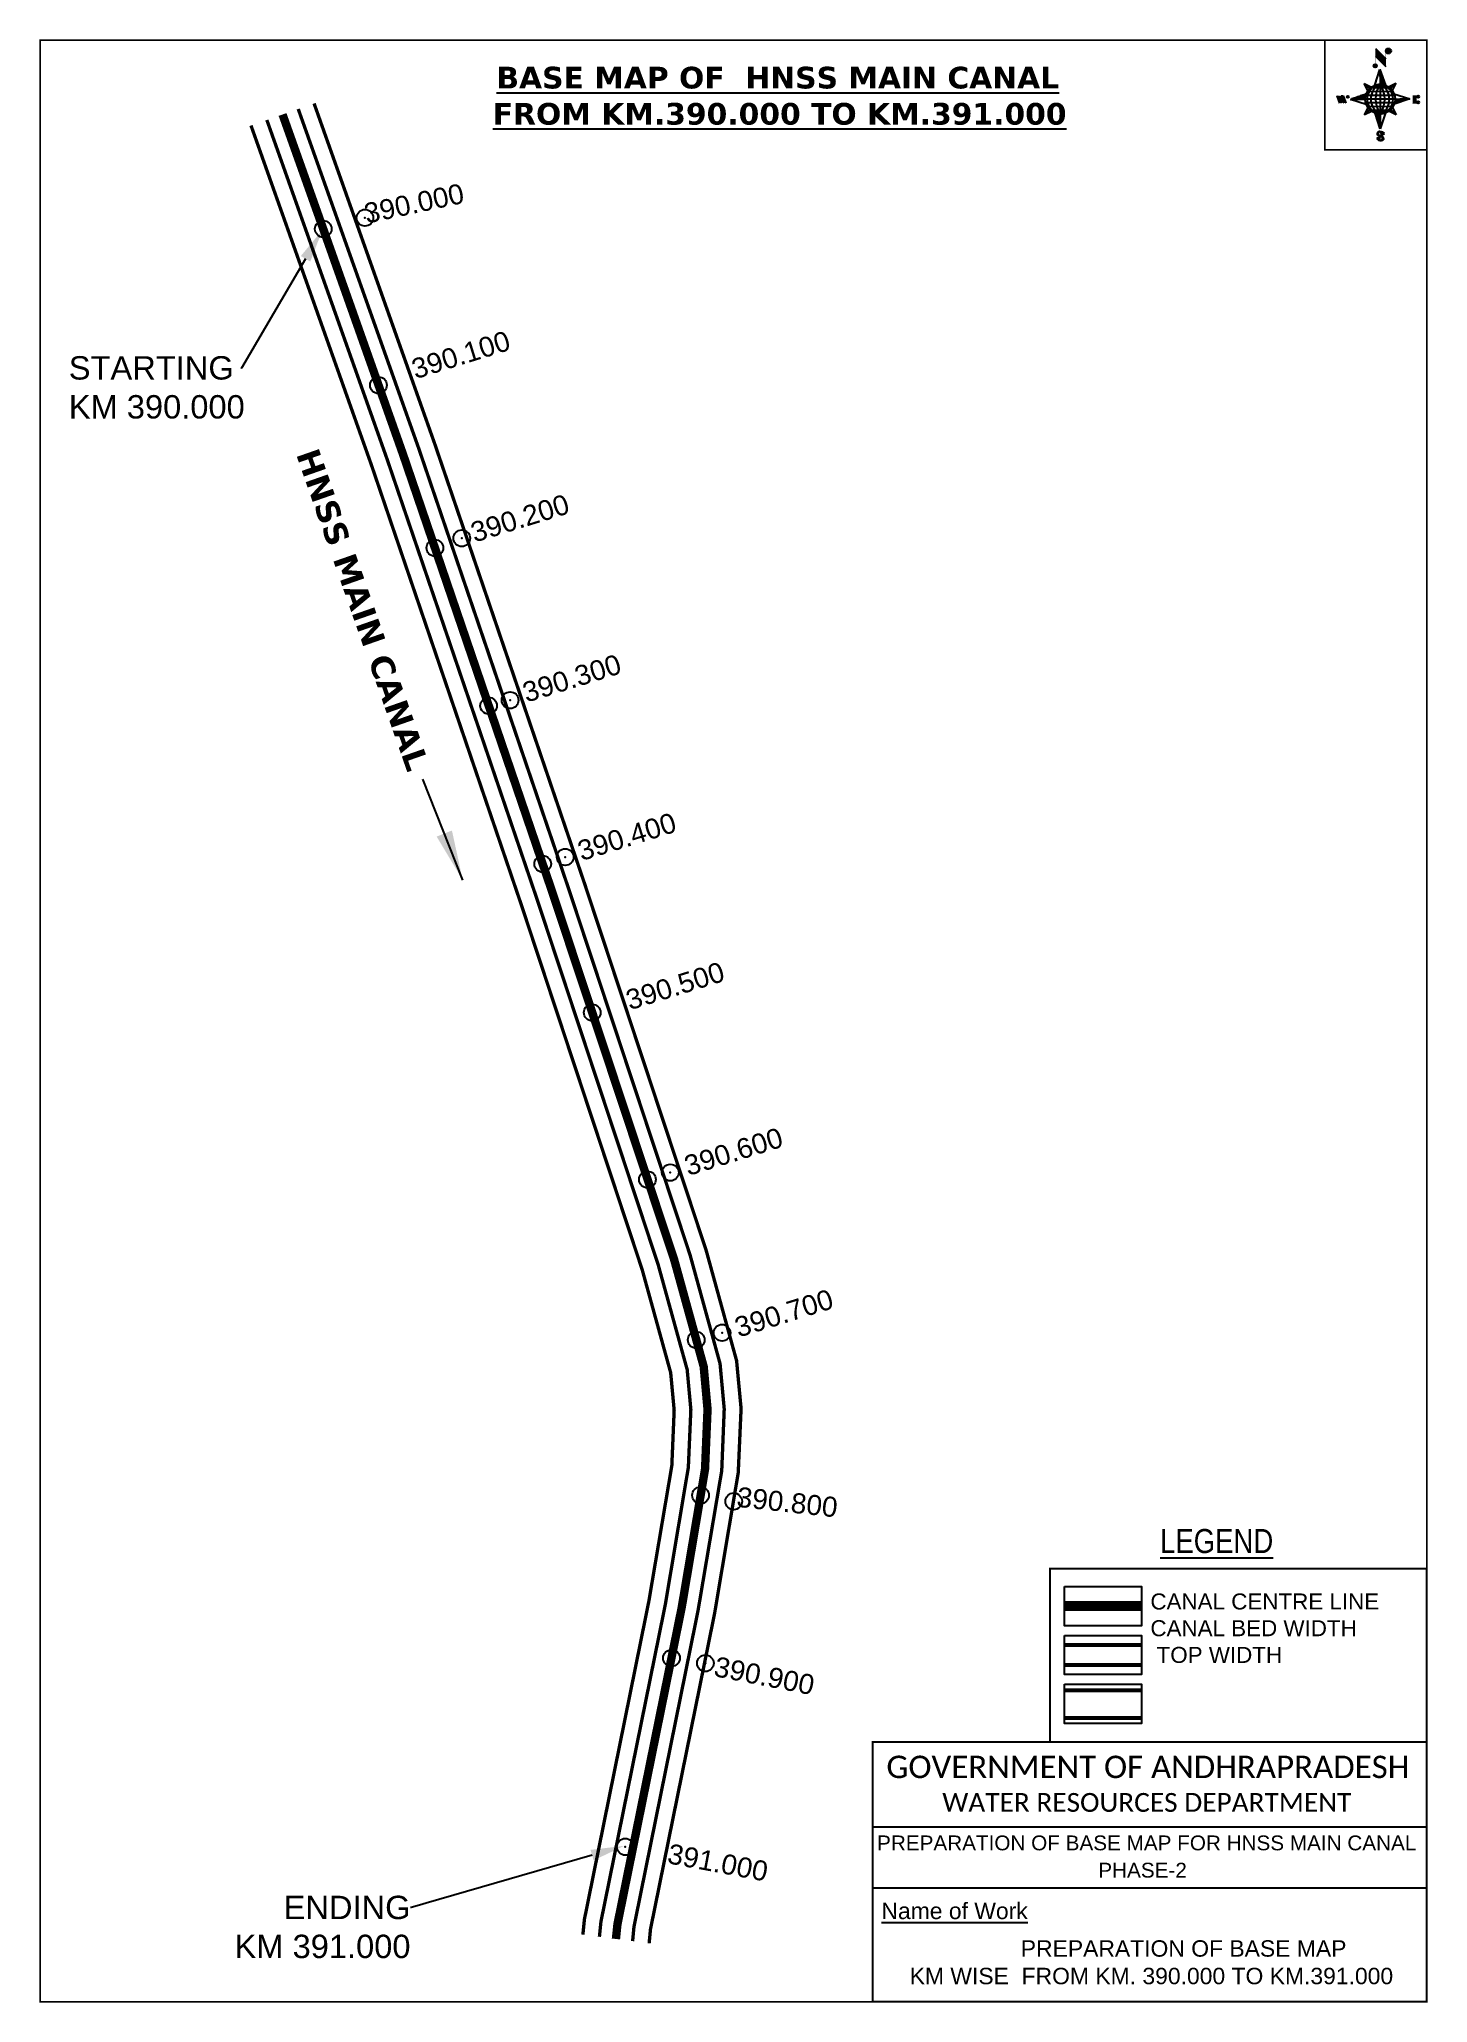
# Model space of a CAD drawing. Header units: inches. Extents: x 181137 to 181969, y 1579241 to 1580417.
import ezdxf
from ezdxf import colors
from ezdxf.entities.mleader import LeaderData, LeaderLine
from ezdxf.enums import TextEntityAlignment as Align
from ezdxf.math import Vec2, Vec3

# ---------------------------------------------------------------- set-up
doc = ezdxf.new("R2010")
doc.units = ezdxf.units.IN
doc.header["$MEASUREMENT"] = 0
doc.header["$PDMODE"] = 32
doc.header["$PDSIZE"] = 10
doc.linetypes.add('HIDDEN2', pattern=[0.1875, 0.125, -0.0625])
for name, color, linetype in [('AQUADUCT', 1, 'Continuous'), ('bord', 1, 'Continuous'), ('CANAL1', 242, 'Continuous'), ('CSMark', 72, 'Continuous'), ('DCBMS', 232, 'Continuous'), ('PAGE', 7, 'Continuous'), ('TEXT', 6, 'Continuous')]:
    doc.layers.add(name, color=color, linetype=linetype)
doc.styles.add('ARIALN', font='ARIALN_1.TTF')
doc.styles.get("Standard").update_dxf_attribs({"font": 'ARIAL_1.TTF'})
doc.dimstyles.get("Standard").update_dxf_attribs({"dimtxt": 0.18, "dimasz": 0.18, "dimexe": 0.18, "dimexo": 0.0625, "dimgap": 0.09, "dimtad": 0, "dimtih": 1, "dimtoh": 1, "dimdec": 4, "dimzin": 0, "dimdsep": 46, "dimtxsty": 'Standard', "dimcen": 0.09, "dimadec": 0, "dimazin": 0, "dimtfac": 1, "dimtdec": 4, "dimtofl": 0, "dimtmove": 0, "dimatfit": 3, "dimfxl": 0, "dimtolj": 1, "dimtzin": 0, "dimarcsym": 0})
pattern_1 = [(267.297113149, (-8720374.938, 50637915.138), (10.5367255337, -0.497431438), [])]
pattern_2 = [(357.297113149, (-8720374.938, 50637915.138), (0.497431438, 10.5367255337), [])]

# ---------------------------------------------------------------- blocks, each defined once
blk = doc.blocks.new('*X8')
at = {"color": 0, "linetype": 'Continuous'}
for p, q in [((6321.6, 240.5), (6322.3, 241.2)), ((6321.6, 240.3), (6322.3, 241)), ((6321.6, 240.1), (6322.3, 240.8)), ((6321.6, 239.9), (6322.4, 240.7)), ((6321.6, 239.8), (6322.4, 240.6)), ((6321.6, 239.6), (6322.5, 240.5)), ((6321.6, 239.4), (6322.5, 240.3)), ((6321.6, 239.2), (6322.6, 240.2)), ((6321.7, 239.1), (6322.6, 240.1)), ((6321.8, 240.8), (6322.4, 241.4)), ((6321.8, 239), (6322.7, 240)), ((6321.8, 239), (6322.8, 239.9)), ((6321.9, 238.9), (6322.9, 239.8)), ((6322, 238.8), (6323, 239.7)), ((6322.1, 241.3), (6322.4, 241.6)), ((6322.1, 238.7), (6323.1, 239.6)), ((6322.2, 238.6), (6323.1, 239.6)), ((6322.3, 238.5), (6323.2, 239.5)), ((6322.4, 238.5), (6323.3, 239.4)), ((6322.5, 238.4), (6323.4, 239.3)), ((6322.7, 238.4), (6323.6, 239.3)), ((6322.8, 238.3), (6323.7, 239.2)), ((6322.9, 238.3), (6323.8, 239.1)), ((6323.1, 238.2), (6323.9, 239.1)), ((6323.2, 238.2), (6324, 239)), ((6323.3, 238.2), (6324.2, 239)), ((6323.5, 238.1), (6324.3, 238.9)), ((6323.7, 238.1), (6324.4, 238.9)), ((6323.8, 238.1), (6324.6, 238.8)), ((6324.1, 238.2), (6324.7, 238.8)), ((6324.3, 238.3), (6324.9, 238.8)), ((6324.6, 238.3), (6325.1, 238.8)), ((6324.8, 238.4), (6325.2, 238.8)), ((6325.1, 238.5), (6325.4, 238.8)), ((6325.4, 238.6), (6325.6, 238.8))]:
    blk.add_line(p, q, dxfattribs=at)
blk = doc.blocks.new('*X7')
at = {"color": 0, "linetype": 'Continuous'}
for p, q in [((6324.4, 240.3), (6324.5, 240.4)), ((6324.6, 240.3), (6324.8, 240.5)), ((6324.7, 240.2), (6325, 240.5)), ((6324.8, 240.2), (6325.2, 240.6)), ((6325, 240.1), (6325.5, 240.6)), ((6325.1, 240.1), (6325.6, 240.6)), ((6325.2, 240), (6325.8, 240.6)), ((6325.3, 240), (6326, 240.6)), ((6325.4, 239.9), (6326.1, 240.6)), ((6325.5, 239.8), (6326.2, 240.5)), ((6325.6, 239.8), (6326.3, 240.5)), ((6325.7, 239.7), (6326.5, 240.4)), ((6325.9, 239.6), (6326.6, 240.3)), ((6326, 239.5), (6326.7, 240.3)), ((6326, 239.4), (6326.8, 240.2)), ((6326.1, 239.3), (6327, 240.2)), ((6326.2, 239.3), (6327.1, 240.1)), ((6326.3, 239.2), (6327.1, 240)), ((6326.4, 239.1), (6327.2, 239.9)), ((6326.5, 239), (6327.3, 239.8)), ((6326.5, 238.9), (6327.4, 239.7)), ((6326.6, 238.8), (6327.5, 239.6)), ((6326.7, 238.7), (6327.5, 239.5)), ((6326.8, 238.6), (6327.6, 239.4)), ((6326.8, 238.5), (6327.7, 239.3)), ((6326.8, 236.5), (6327.4, 237)), ((6326.9, 238.3), (6327.8, 239.2)), ((6326.9, 238.2), (6327.9, 239.1)), ((6326.9, 236.8), (6327.6, 237.4)), ((6327, 238.1), (6327.8, 239)), ((6327, 237.9), (6327.8, 238.8)), ((6327, 237.8), (6327.8, 238.6)), ((6327, 237.6), (6327.8, 238.4)), ((6327, 237.4), (6327.8, 238.2)), ((6327, 237.3), (6327.8, 238)), ((6327, 237.1), (6327.8, 237.9))]:
    blk.add_line(p, q, dxfattribs=at)
blk = doc.blocks.new('H')
at = {"layer": 'bord', "extrusion": (0.000427885, 0.004792, 0.999988)}
h = blk.add_hatch(dxfattribs=at)
h.set_pattern_fill('LINE', color=8, scale=84.387686, angle=-2.7029, style=0)
h.set_pattern_definition(pattern_2)
h.paths.add_polyline_path([(-492, 786, -0.090992), (-448, 775), (-486, 912)])
h = blk.add_hatch(dxfattribs=at)
h.set_pattern_fill('LINE', color=8, scale=84.387686, angle=-92.7029, style=0)
h.set_pattern_definition(pattern_1)
h.paths.add_polyline_path([(-625, 665, -0.090992), (-615, 710), (-751, 671)])
h = blk.add_hatch(dxfattribs=at)
h.set_pattern_fill('LINE', color=8, scale=84.387686, angle=-2.7029, style=0)
h.set_pattern_definition(pattern_2)
h.paths.add_polyline_path([(-504, 533, -0.090992), (-549, 543), (-510, 406)])
h = blk.add_hatch(dxfattribs=at)
h.set_pattern_fill('LINE', color=8, scale=84.387686, angle=-92.7029, style=0)
h.set_pattern_definition(pattern_1)
h.paths.add_polyline_path([(-246, 647), (-372, 653, -0.090992), (-382, 609)])
for p, q in [((-519, 1020, -1217), (-435, 927, -1216)), ((-516, 1087, -1217), (-432, 994, -1217)), ((-538, 774, -1216), (-487, 906, -1216)), ((-487, 906, -1216), (-493, 780, -1216)), ((-487, 906, -1216), (-448, 769, -1216)), ((-865, 701, -1215), (-847, 638, -1215)), ((-847, 700, -1215), (-829, 637, -1215)), ((-829, 699, -1215), (-811, 636, -1215)), ((-829, 699, -1215), (-811, 698, -1215)), ((-811, 698, -1215), (-794, 635, -1215)), ((-752, 665, -1215), (-615, 704, -1215)), ((-627, 794, -1216), (-567, 760, -1216)), ((-627, 794, -1216), (-584, 747, -1215)), ((-599, 731, -1215), (-627, 794, -1216)), ((-421, 753, -1216), (-359, 781, -1216)), ((-359, 781, -1216), (-405, 739, -1216)), ((-359, 781, -1216), (-392, 721, -1215)), ((-379, 693, -1215), (-246, 641, -1215)), ((-213, 669, -1215), (-217, 601, -1215)), ((-752, 665, -1215), (-625, 659, -1215)), ((-619, 614, -1215), (-752, 665, -1215)), ((-639, 526, -1214), (-606, 585, -1215)), ((-639, 526, -1214), (-593, 568, -1215)), ((-577, 553, -1215), (-639, 526, -1214)), ((-511, 400, -1214), (-549, 537, -1214)), ((-460, 533, -1215), (-511, 400, -1214)), ((-505, 527, -1214), (-511, 400, -1214)), ((-371, 513, -1214), (-431, 546, -1215)), ((-371, 513, -1214), (-414, 560, -1215)), ((-399, 576, -1215), (-371, 513, -1214)), ((-246, 641, -1215), (-383, 603, -1215)), ((-373, 647, -1215), (-246, 641, -1215)), ((-197, 600, -1215), (-194, 668, -1215))]:
    blk.add_line(p, q, dxfattribs=at)
at = {"layer": 'bord', "color": 8, "linetype": 'ByBlock', "extrusion": (0.000427885, 0.004792, 0.999988)}
for p, q in [((-375, 679, -1215), (-620, 691, -1215)), ((-386, 711, -1215), (-605, 722, -1215)), ((-411, 744, -1216), (-578, 752, -1216)), ((-493, 780, -1216), (-505, 527, -1214)), ((-373, 647, -1215), (-625, 659, -1215)), ((-378, 616, -1215), (-623, 628, -1215)), ((-392, 585, -1215), (-611, 595, -1215)), ((-420, 555, -1215), (-587, 562, -1215))]:
    blk.add_line(p, q, dxfattribs=at)
at = {"layer": 'bord', "extrusion": (0.000427885, 0.004792, 0.999988), "elevation": -1212}
for points, const_width in [([(-522, 960), (-516, 1093)], 1.61), ([(-434, 933), (-428, 1066)], 1.61), ([(-870, 707), (-846, 706)], 0.642), ([(-829, 643), (-821, 678)], 0.642), ([(-793, 641), (-782, 694)], 0.642), ([(-223, 676), (-174, 673)], 0.706), ([(-829, 643), (-855, 644)], 0.642), ([(-811, 642), (-784, 641)], 0.642), ([(-177, 605), (-226, 607)], 0.706), ([(-195, 645), (-185, 644)], 0.706)]:
    blk.add_lwpolyline(points, dxfattribs=dict(at, const_width=const_width))
for points, const_width in [([(-414, 1073, 1), (-398, 1058, 1)], 22.3), ([(-530, 950, 1), (-520, 939, 1)], 14.8), ([(-776, 697, 1), (-769, 690, 1)], 8.9), ([(-180, 618, 1), (-173, 611, 1)], 9.79), ([(-178, 667, 1), (-171, 660, 1)], 9.79), ([(-490, 362, 1), (-498, 369, 1)], 11.1), ([(-525, 322, 1), (-533, 329, 1)], 11.1)]:
    blk.add_lwpolyline(points, format="xyb", close=True, dxfattribs=dict(at, const_width=const_width))
for points in [[(-537, 317), (-531, 310), (-520, 307), (-505, 307), (-494, 310), (-486, 318), (-487, 326), (-491, 333), (-494, 336), (-503, 341), (-522, 347), (-530, 352), (-534, 355), (-537, 363), (-537, 373), (-530, 381), (-520, 384), (-504, 384), (-493, 380), (-487, 373)], [(-522, 348), (-526, 354), (-528, 361), (-528, 371), (-526, 375), (-521, 381), (-515, 384)], [(-505, 307), (-499, 312), (-497, 319), (-497, 327), (-501, 335), (-509, 343)]]:
    blk.add_lwpolyline(points, dxfattribs=at)
at = {"layer": 'bord', "extrusion": (0.000427885, 0.004792, 0.999988)}
for centre, radius in [((-406, 1065, -1212), 22.3), ((-525, 944, -1212), 14.8), ((-773, 694, -1212), 8.9), ((-498, 659, -1212), 127), ((-177, 615, -1212), 9.79), ((-174, 663, -1212), 9.79), ((-494, 365, -1212), 11.1), ((-529, 325, -1212), 11.1)]:
    blk.add_circle(centre, radius, dxfattribs=at)
at = {"layer": 'bord', "color": 8, "linetype": 'ByBlock', "extrusion": (0.000427885, 0.004792, 0.999988)}
for centre, radius, start, end in [((-482, 658, -1212), 128, 94.9254, 259.6691), ((-437, 656, -1212), 141, 113.2864, 241.308), ((-316, 651, -1212), 222, 142.5892, 212.0053), ((-560, 662, -1212), 141, 293.2864, 61.308), ((-681, 668, -1212), 222, 322.5892, 32.0053), ((-515, 660, -1212), 128, 274.9254, 79.6691)]:
    blk.add_arc(centre, radius, start, end, dxfattribs=at)
at = {"layer": 'bord', "extrusion": (0.000427885, 0.004792, 0.999988)}
for points in [[(-516, 1093, -1212), (-431, 1000, -1212), (-519, 1026, -1212), (-434, 933, -1212)], [(-864, 707, -1212), (-846, 706, -1212), (-846, 644, -1212), (-829, 643, -1212)], [(-829, 705, -1212), (-811, 704, -1212), (-811, 642, -1212), (-793, 641, -1212)], [(-193, 674, -1212), (-197, 606, -1212), (-213, 675, -1212), (-216, 607, -1212)]]:
    blk.add_solid(points, dxfattribs=at)
at = {"layer": 'bord', "extrusion": (0.000427885, 0.004792, 0.999988), "xscale": 7.977342409717546, "yscale": 7.977342408231451, "zscale": 7.977342408476333, "rotation": 138.0840426661453}
for name, p in [('*X7', (38301, -31929, -1212)), ('*X8', (38314, -31951, -1212))]:
    blk.add_blockref(name, p, dxfattribs=at)

msp = doc.modelspace()

# ---------------------------------------------------------------- linework, layer by layer
at = {"layer": 'CANAL1', "color": 1, "linetype": 'HIDDEN2', "ltscale": 100, "const_width": 5}
msp.add_lwpolyline([(181282.6, 1580371.9), (181307, 1580303.3), (181354.8, 1580168.3), (181444.6, 1579905), (181517.3, 1579685.8), (181535, 1579621.7), (181537.3, 1579596.1), (181535.8, 1579560.3), (181533.5, 1579546.6), (181521.8, 1579477.3), (181483.3, 1579287.6), (181482.4, 1579278.8)], dxfattribs=at)
at = {"layer": 'CANAL1', "color": 5, "const_width": 2}
for points in [[(181292, 1580375.2), (181364.3, 1580171.6), (181454, 1579908.2), (181526.8, 1579688.7), (181544.8, 1579623.5), (181547.3, 1579596.3), (181545.8, 1579559.3), (181531.6, 1579475.5), (181493.2, 1579286.1), (181492.4, 1579277.5)], [(181273.2, 1580368.6), (181345.4, 1580165), (181435.1, 1579901.8), (181507.7, 1579682.8), (181525.1, 1579619.9), (181527.3, 1579595.9), (181525.8, 1579561.4), (181512, 1579479.2), (181473.4, 1579289.1), (181472.5, 1579280.1)]]:
    msp.add_lwpolyline(points, dxfattribs=at)
at = {"layer": 'CANAL1', "color": 200, "const_width": 2}
for points in [[(181301.5, 1580378.5), (181373.7, 1580174.9), (181463.5, 1579911.4), (181536.4, 1579691.6), (181554.7, 1579625.3), (181557.4, 1579596.6), (181555.7, 1579558.2), (181541.5, 1579473.7), (181503.1, 1579284.6), (181502.3, 1579276.2)], [(181263.7, 1580365.3), (181335.9, 1580161.8), (181425.6, 1579898.7), (181498.1, 1579679.9), (181515.2, 1579618.1), (181517.3, 1579595.6), (181515.9, 1579562.4), (181502.1, 1579481), (181463.5, 1579290.5), (181462.6, 1579281.4)]]:
    msp.add_lwpolyline(points, dxfattribs=at)
at = {"layer": 'CANAL1', "color": 1, "linetype": 'HIDDEN2', "ltscale": 100, "const_width": 6, "elevation": -0.4}
msp.add_lwpolyline([(181797.3, 1579478.2), (181751.3, 1579478.2)], dxfattribs=at)
at = {"layer": 'CANAL1', "color": 5, "const_width": 2.4, "elevation": -0.4}
for points in [[(181797.3, 1579455), (181751.3, 1579455)], [(181797.3, 1579443), (181751.3, 1579443)]]:
    msp.add_lwpolyline(points, dxfattribs=at)
at = {"layer": 'CANAL1', "color": 200, "const_width": 2.4, "elevation": -0.4}
for points in [[(181797.3, 1579427.7), (181751.3, 1579427.7)], [(181797.3, 1579411.2), (181751.3, 1579411.2)]]:
    msp.add_lwpolyline(points, dxfattribs=at)
at = {"layer": 'CSMark', "color": 2}
for p in [(181332, 1580310), (181390, 1580118), (181419, 1580021), (181452, 1579927), (181515, 1579738), (181546, 1579642), (181553, 1579541), (181536, 1579444), (181488, 1579334, 2)]:
    msp.add_point(p, dxfattribs=at)
at = {"layer": 'CSMark', "color": 3}
for p in [(181307, 1580303.3), (181340.1, 1580209.7), (181373.9, 1580112.2), (181406.1, 1580017.7), (181438.5, 1579922.9), (181468.2, 1579833.8), (181501.3, 1579733.8), (181530.5, 1579637.7), (181533.1, 1579544.6), (181515.7, 1579447.1)]:
    msp.add_point(p, dxfattribs=at)
at = {"layer": 'PAGE', "const_width": 1}
msp.add_lwpolyline([(181968.3, 1579241.2), (181968.3, 1580416.5), (181137.3, 1580416.5), (181137.3, 1579241.2), (181968.3, 1579241.2)], dxfattribs=at)
at = {"layer": 'PAGE'}
for points, const_width in [([(181968.3, 1580416.5), (181907.2, 1580416.5), (181907.2, 1580350.7), (181968.3, 1580350.7)], 1), ([(181742.5, 1579500.6), (181968.3, 1579500.6), (181968.3, 1579396.8), (181742.5, 1579396.8)], 1.2), ([(181636.2, 1579396.8), (181968.3, 1579396.8), (181968.3, 1579241.2), (181636.2, 1579241.2)], 1.2)]:
    msp.add_lwpolyline(points, close=True, dxfattribs=dict(at, const_width=const_width))
at = {"layer": 'PAGE', "elevation": -0.4}
for points in [[(181751.3, 1579490), (181797.3, 1579490), (181797.3, 1579466.5), (181751.3, 1579466.5)], [(181751.3, 1579460.7), (181797.3, 1579460.7), (181797.3, 1579437.2), (181751.3, 1579437.2)], [(181751.3, 1579431.4), (181797.3, 1579431.4), (181797.3, 1579407.9), (181751.3, 1579407.9)]]:
    msp.add_lwpolyline(points, close=True, dxfattribs=at)
at = {"layer": 'PAGE'}
for points in [[(181636.2, 1579345.9), (181968.3, 1579345.9)], [(181636.2, 1579309.5), (181968.3, 1579309.5)]]:
    msp.add_lwpolyline(points, dxfattribs=at)

# ---------------------------------------------------------------- block references
at = {"layer": 'AQUADUCT', "color": 1, "xscale": 0.0703495379661093, "yscale": 0.07034953800030053, "zscale": 0.07034953795990817, "rotation": 3.078330607406165}
msp.add_blockref('H', (181977.9, 1580337.1, 85.4), dxfattribs=at)

# ---------------------------------------------------------------- texts
at = {"layer": 'CANAL1', "color": 7, "insert": (181303.5, 1580174), "char_height": 14, "width": 205.129, "attachment_point": 1, "rotation": 289.3067}
msp.add_mtext('\\pi0.96322;{\\fVerdana|b1|i0|c0|p34;HNSS MAIN CANAL}', dxfattribs=at)
at = {"layer": 'CSMark', "color": 1}
for s, rotation, p in [('390.000', 12, (181333, 1580306.5, 1)), ('390.800', 353.8773, (181554.3, 1579537.8, 3)), ('391.000', 349.4123, (181512.6, 1579324.3))]:
    msp.add_text(s, height=12, rotation=rotation, dxfattribs=at).set_placement(p)
for s, rotation, p in [('390.100', 17.228, (181360.5, 1580219)), ('390.200', 17.228, (181395.9, 1580121.1)), ('390.300', 17.228, (181427, 1580025.2)), ('390.400', 17.228, (181460, 1579930.3)), ('390.500', 17.228, (181488.9, 1579840.9)), ('390.600', 17.228, (181523.9, 1579741.6)), ('390.700', 17.228, (181554.1, 1579644.8)), ('390.900', 348.9803, (181541.6, 1579442.3))]:
    msp.add_text(s, height=12, rotation=rotation, dxfattribs=at).set_placement(p, align=Align.MIDDLE_LEFT)
at = {"layer": 'PAGE', "extrusion": (0.000201441, 0.004807, 0.999988), "style": 'ARIALN'}
msp.add_text('%%ULEGEND', height=14.4, rotation=359.9999, dxfattribs=at).set_placement((181842.4, 1579498.8, 7629.1), align=Align.MIDDLE)
at = {"layer": 'PAGE', "extrusion": (0.000201441, 0.004807, 0.999988)}
for s, height, p in [('PREPARATION OF BASE MAP FOR HNSS MAIN CANAL', 8.878, (181638.9, 1579313.5, 7628.2)), ('%%UName of Work', 9.822, (181641.5, 1579272.3, 7626.8))]:
    msp.add_text(s, height=height, rotation=359.9999, dxfattribs=at).set_placement(p)
for s, height, p in [('PHASE-2', 8.88, (181798, 1579301.6, 7628.1)), ('PREPARATION OF BASE MAP', 9.822, (181822.6, 1579254.7, 7626.9)), ('KM WISE  FROM KM. 390.000 TO KM.391.000', 9.822, (181803.3, 1579238.2, 7626.9))]:
    msp.add_text(s, height=height, rotation=359.9999, dxfattribs=at).set_placement(p, align=Align.MIDDLE_CENTER)
at = {"layer": 'PAGE', "extrusion": (0.000201441, 0.004807, 0.999988), "attachment_point": 1, "text_direction": (1, -1e-06, -0.000201)}
for s, insert, char_height, width in [('CANAL CENTRE LINE CANAL BED WIDTH {\\H2.3732x; }\\P TOP WIDTH{\\H1.9155x; }', (181802.7, 1579485.8, -0.4), 9.6, 168.926), ('\\pi3.5885;{\\fCalibri|b0|i0|c0|p34;\\H1.3333x;GOVERNMENT OF ANDHRAPRADESH\\P\\pi37.073;\\H0.83998x;WATER RESOURCES DEPARTMENT}', (181640.9, 1579388.6, -1.3), 10.059, 321.276)]:
    msp.add_mtext(s, dxfattribs=dict(at, insert=insert, char_height=char_height, width=width))
at = {"layer": 'TEXT', "color": 1, "insert": (181389, 1580400.5), "char_height": 13, "width": 379.826, "attachment_point": 1}
msp.add_mtext('\\pi21.755;{\\fVerdana|b1|i0|c0|p34;\\LBASE MAP OF  HNSS MAIN CANAL \\P\\pi19.564;FROM KM.390.000 TO KM.391.000}', dxfattribs=at)

# ---------------------------------------------------------------- leaders
at = {"layer": 'CANAL1', "color": 7}
msp.add_leader([(181390.6, 1579913.2), (181366.6, 1579973.7)], dimstyle='Standard', override={"dimasz": 30, "dimgap": 0.09, "dimtad": 0}, dxfattribs=at)
at = {"layer": 'DCBMS', "color": 5}
ml = msp.add_multileader_mtext('Standard', dxfattribs=at)
ml.set_content('STARTING\\PKM 390.000', color=5)
ml.set_leader_properties()
ml.build(insert=Vec2(0, 0))
ml.multileader.update_dxf_attribs({"dogleg_length": 0.36, "arrow_head_size": 20})
ctx = ml.context
ctx.base_point, ctx.char_height, ctx.arrow_head_size, ctx.landing_gap_size, ctx.plane_origin = Vec3(181154.4, 1580219.9), 14, 20, 0.09, Vec3(181325.3, 1580292.7)
notes = []
notes.append((ctx, [(0, (1, 1, 0), (181258, 1580219.9), (-1, 0), 0.36, [(0, [(181306.5, 1580302.7)], 0, [])])]))
ctx.mtext.insert, ctx.mtext.flow_direction = Vec3(181154.5, 1580227.1), 5
for ctx, leaders in notes:
    for number, flags, end, landing, length, lines in leaders:
        leader = LeaderData()
        leader.index, (leader.has_last_leader_line, leader.has_dogleg_vector, leader.attachment_direction) = number, flags
        leader.last_leader_point, leader.dogleg_vector, leader.dogleg_length = Vec3(end), Vec3(landing), length
        for number, points, colour, breaks in lines:
            line = LeaderLine()
            line.index, line.vertices, line.color, line.breaks = number, Vec3.list(points), colors.encode_raw_color(colour), breaks
            leader.lines.append(line)
        ctx.leaders.append(leader)

# ---------------------------------------------------------------- next in the draw order: leaders
ml = msp.add_multileader_mtext('Standard', dxfattribs=at)
ml.set_content('ENDING \\PKM 391.000', color=5)
ml.set_leader_properties()
ml.build(insert=Vec2(0, 0))
ml.multileader.update_dxf_attribs({"dogleg_length": 0.36, "arrow_head_size": 20})
ctx = ml.context
ctx.base_point, ctx.char_height, ctx.arrow_head_size, ctx.landing_gap_size, ctx.plane_origin = Vec3(181256.1, 1579297.6), 14, 20, 0.09, Vec3(181399.8, 1579509.9)
ctx.text_align_type = 2
notes = []
notes.append((ctx, [(0, (1, 1, 0), (181359.7, 1579297.6), (-1, 0), 0.36, [(0, [(181487.3, 1579334.6)], 0, [])])]))
ctx.mtext.insert, ctx.mtext.width, ctx.mtext.alignment, ctx.mtext.flow_direction = Vec3(181359.3, 1579304.7), 109.049, 3, 5
ctx.mtext.has_bg_fill, ctx.mtext.bg_color, ctx.mtext.bg_scale_factor, ctx.mtext.bg_transparency, ctx.mtext.use_window_bg_color = 1, -1027028792, 1.5, 0, 1
for ctx, leaders in notes:
    for number, flags, end, landing, length, lines in leaders:
        leader = LeaderData()
        leader.index, (leader.has_last_leader_line, leader.has_dogleg_vector, leader.attachment_direction) = number, flags
        leader.last_leader_point, leader.dogleg_vector, leader.dogleg_length = Vec3(end), Vec3(landing), length
        for number, points, colour, breaks in lines:
            line = LeaderLine()
            line.index, line.vertices, line.color, line.breaks = number, Vec3.list(points), colors.encode_raw_color(colour), breaks
            leader.lines.append(line)
        ctx.leaders.append(leader)

doc.saveas('drawing.dxf')
